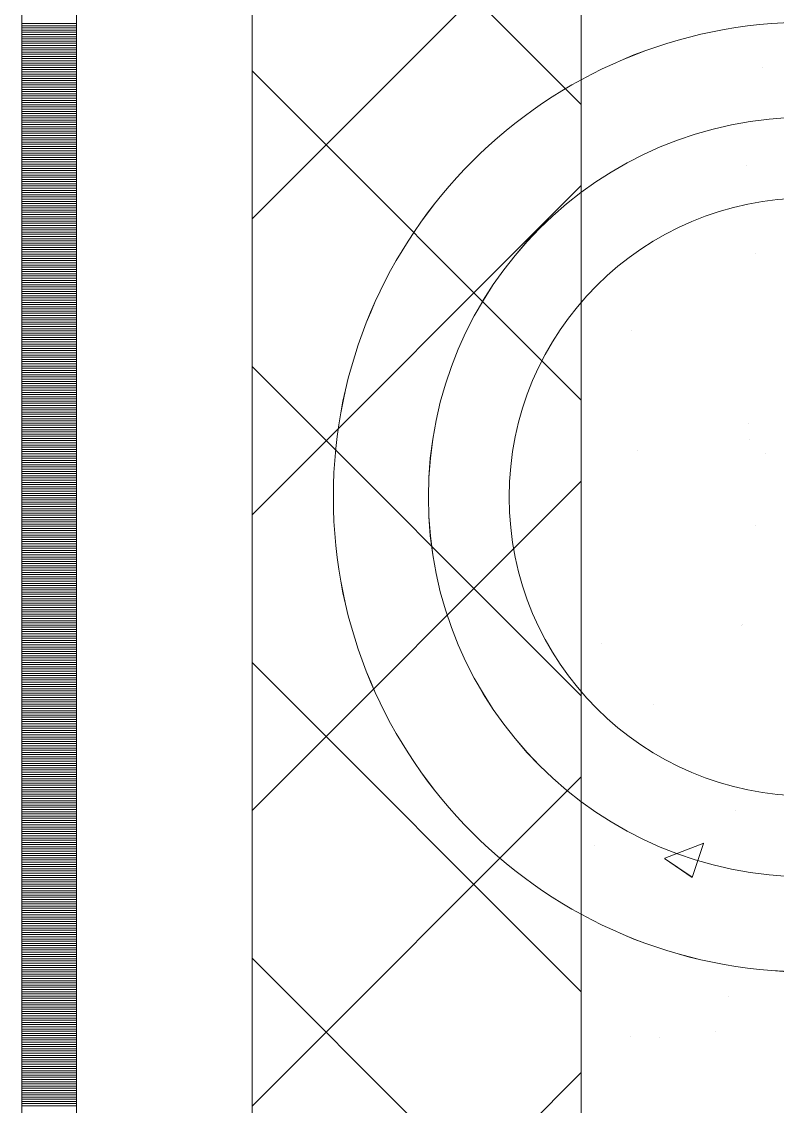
# Model space of a CAD drawing. Header units: millimetres. Extents: x 470010 to 1231400, y -134005 to 421770.
# Drawn here: x 672518.6 to 672862.9, y -36430.7 to -35936.7 of the extents above; entities that cross this region are included whole.
import ezdxf
from ezdxf.enums import TextEntityAlignment as Align

# ---------------------------------------------------------------- set-up
doc = ezdxf.new("R2010")
doc.units = ezdxf.units.MM
doc.linetypes.add('DASHED', pattern=[19.05, 12.7, -6.35])
doc.layers.get('Defpoints').update_dxf_attribs({"color": 140})
doc.layers.add('АР_Делит', color=120, linetype='Continuous', lineweight=0, plot=False)
for name, color, linetype, lineweight in [('АР_Стены ПЕНОблок', 52, 'Continuous', 20), ('АР_Тонкая', 254, 'Continuous', 5), ('АР_Утеплитель', 31, 'Continuous', 0), ('АР_Штриховка', 8, 'Continuous', 0)]:
    doc.layers.add(name, color=color, linetype=linetype, lineweight=lineweight)
doc.layers.add('РД_Оси_100', color=7, linetype='Continuous', lineweight=0, true_color=0x525252)
doc.styles.add('style1', font='ARIALN.TTF')

# ---------------------------------------------------------------- blocks, each defined once
blk = doc.blocks.new('СОШ_2200_АР_ОСИ_М100_28.05.24')
at = {"layer": 'АР_Делит', "color": 251, "linetype": 'DASHED', "true_color": 0x636466}
blk.add_lwpolyline([(114955, 135155), (114955, -355), (93595.036, -355), (93595.036, 13855), (94145, 13855), (94145, 68320), (66055, 68320), (66055, 13857.73), (83455, 13857.73), (83455, -355), (45245, -355), (45245, 13145), (44695, 13145), (44695, 26755), (45245, 26755), (45245, 68320), (20455, 68320), (20455, 26755), (27955, 26755), (27955, 13145), (-355, 13145), (-355, 100855)], dxfattribs=at)
blk = doc.blocks.new('A$C9108343f')
at = {"layer": 'АР_Делит', "color": 18, "true_color": 0x000000}
for radius in [216.34, 173.04, 136.21]:
    blk.add_circle((7158.34, 64213.08), radius, dxfattribs=at)
at = {"layer": 'АР_Стены ПЕНОблок', "color": 18, "linetype": 'Continuous', "lineweight": 20, "true_color": 0x000000}
blk.add_line((7054.96, 97555), (7054.96, 21355), dxfattribs=at)
at = {"layer": 'АР_Тонкая', "color": 18, "linetype": 'Continuous', "lineweight": 5, "true_color": 0x000000}
for p, q in [((6799.96, 97555), (6799.96, 21355)), ((6824.96, 97555), (6824.96, 21355)), ((6824.96, 21355), (6824.96, 97555)), ((6904.96, 21355), (6904.96, 97555))]:
    blk.add_line(p, q, dxfattribs=at)
at = {"layer": 'АР_Утеплитель', "color": 18, "linetype": 'Continuous', "lineweight": 0, "true_color": 0x000000}
for p, q in [((6904.96, 97555), (6904.96, 21355)), ((7054.96, 21355), (7054.96, 97555))]:
    blk.add_line(p, q, dxfattribs=at)
at = {"layer": 'АР_Штриховка', "color": 18, "linetype": 'Continuous', "lineweight": 0, "true_color": 0x000000}
for p, q in [((7054.96, 64391.86), (6904.96, 64541.86)), ((6904.96, 64339.72), (7054.96, 64489.72)), ((6799.96, 64428.75), (6824.96, 64428.75)), ((6799.96, 64427.75), (6824.96, 64427.75)), ((6799.96, 64426.75), (6824.96, 64426.75)), ((6799.96, 64425.75), (6824.96, 64425.75)), ((6799.96, 64424.75), (6824.96, 64424.75)), ((6799.96, 64423.75), (6824.96, 64423.75)), ((7104.4, 64425.58), (7104.4, 64425.58)), ((6799.96, 64422.75), (6824.96, 64422.75)), ((6799.96, 64421.75), (6824.96, 64421.75)), ((6799.96, 64420.75), (6824.96, 64420.75)), ((6799.96, 64419.75), (6824.96, 64419.75)), ((6799.96, 64418.75), (6824.96, 64418.75)), ((6799.96, 64417.75), (6824.96, 64417.75)), ((6799.96, 64416.75), (6824.96, 64416.75)), ((6799.96, 64415.75), (6824.96, 64415.75)), ((6799.96, 64414.75), (6824.96, 64414.75)), ((6799.96, 64413.75), (6824.96, 64413.75)), ((6799.96, 64412.75), (6824.96, 64412.75)), ((6799.96, 64411.75), (6824.96, 64411.75)), ((6799.96, 64410.75), (6824.96, 64410.75)), ((6799.96, 64409.75), (6824.96, 64409.75)), ((6799.96, 64408.75), (6824.96, 64408.75)), ((7137.67, 64408.56), (7137.67, 64408.56)), ((6799.96, 64407.75), (6824.96, 64407.75)), ((6799.96, 64406.75), (6824.96, 64406.75)), ((6799.96, 64405.75), (6824.96, 64405.75)), ((6799.96, 64404.75), (6824.96, 64404.75)), ((6799.96, 64403.75), (6824.96, 64403.75)), ((7054.96, 64257.15), (6904.96, 64407.15)), ((6799.96, 64402.75), (6824.96, 64402.75)), ((6799.96, 64401.75), (6824.96, 64401.75)), ((6799.96, 64400.75), (6824.96, 64400.75)), ((6799.96, 64399.75), (6824.96, 64399.75)), ((6799.96, 64398.75), (6824.96, 64398.75)), ((6799.96, 64397.75), (6824.96, 64397.75)), ((6799.96, 64396.75), (6824.96, 64396.75)), ((6799.96, 64395.75), (6824.96, 64395.75)), ((6799.96, 64394.75), (6824.96, 64394.75)), ((6799.96, 64393.75), (6824.96, 64393.75)), ((6799.96, 64392.75), (6824.96, 64392.75)), ((6799.96, 64391.75), (6824.96, 64391.75)), ((6799.96, 64390.75), (6824.96, 64390.75)), ((6799.96, 64389.75), (6824.96, 64389.75)), ((6799.96, 64388.75), (6824.96, 64388.75)), ((6799.96, 64387.75), (6824.96, 64387.75)), ((6799.96, 64386.75), (6824.96, 64386.75)), ((6799.96, 64385.75), (6824.96, 64385.75)), ((6799.96, 64384.75), (6824.96, 64384.75)), ((6799.96, 64383.75), (6824.96, 64383.75)), ((6799.96, 64382.75), (6824.96, 64382.75)), ((6799.96, 64381.75), (6824.96, 64381.75)), ((6799.96, 64380.75), (6824.96, 64380.75)), ((6799.96, 64379.75), (6824.96, 64379.75)), ((6799.96, 64378.75), (6824.96, 64378.75)), ((6799.96, 64377.75), (6824.96, 64377.75)), ((6799.96, 64376.75), (6824.96, 64376.75)), ((6799.96, 64375.75), (6824.96, 64375.75)), ((6799.96, 64374.75), (6824.96, 64374.75)), ((6799.96, 64373.75), (6824.96, 64373.75)), ((6799.96, 64372.75), (6824.96, 64372.75)), ((6799.96, 64371.75), (6824.96, 64371.75)), ((6799.96, 64370.75), (6824.96, 64370.75)), ((6799.96, 64369.75), (6824.96, 64369.75)), ((6799.96, 64368.75), (6824.96, 64368.75)), ((6799.96, 64367.75), (6824.96, 64367.75)), ((6799.96, 64366.75), (6824.96, 64366.75)), ((6799.96, 64365.75), (6824.96, 64365.75)), ((6799.96, 64364.75), (6824.96, 64364.75)), ((6799.96, 64363.75), (6824.96, 64363.75)), ((7130.08, 64364.02), (7130.08, 64364.02)), ((6799.96, 64362.75), (6824.96, 64362.75)), ((6799.96, 64361.75), (6824.96, 64361.75)), ((6799.96, 64360.75), (6824.96, 64360.75)), ((6799.96, 64359.75), (6824.96, 64359.75)), ((6799.96, 64358.75), (6824.96, 64358.75)), ((6799.96, 64357.75), (6824.96, 64357.75)), ((6799.96, 64356.75), (6824.96, 64356.75)), ((6799.96, 64355.75), (6824.96, 64355.75)), ((6799.96, 64354.75), (6824.96, 64354.75)), ((6799.96, 64353.75), (6824.96, 64353.75)), ((6904.96, 64205.01), (7054.96, 64355.01)), ((6799.96, 64352.75), (6824.96, 64352.75)), ((6799.96, 64351.75), (6824.96, 64351.75)), ((6799.96, 64350.75), (6824.96, 64350.75)), ((6799.96, 64349.75), (6824.96, 64349.75)), ((6799.96, 64348.75), (6824.96, 64348.75)), ((6799.96, 64347.75), (6824.96, 64347.75)), ((6799.96, 64346.75), (6824.96, 64346.75)), ((6799.96, 64345.75), (6824.96, 64345.75)), ((6799.96, 64344.75), (6824.96, 64344.75)), ((6799.96, 64343.75), (6824.96, 64343.75)), ((6799.96, 64342.75), (6824.96, 64342.75)), ((6799.96, 64341.75), (6824.96, 64341.75)), ((6799.96, 64340.75), (6824.96, 64340.75)), ((6799.96, 64339.75), (6824.96, 64339.75)), ((6799.96, 64338.75), (6824.96, 64338.75)), ((6799.96, 64337.75), (6824.96, 64337.75)), ((6799.96, 64336.75), (6824.96, 64336.75)), ((6799.96, 64335.75), (6824.96, 64335.75)), ((6799.96, 64334.75), (6824.96, 64334.75)), ((6799.96, 64333.75), (6824.96, 64333.75)), ((6799.96, 64332.75), (6824.96, 64332.75)), ((6799.96, 64331.75), (6824.96, 64331.75)), ((6799.96, 64330.75), (6824.96, 64330.75)), ((6799.96, 64329.75), (6824.96, 64329.75)), ((6799.96, 64328.75), (6824.96, 64328.75)), ((6799.96, 64327.75), (6824.96, 64327.75)), ((6799.96, 64326.75), (6824.96, 64326.75)), ((6799.96, 64325.75), (6824.96, 64325.75)), ((6799.96, 64324.75), (6824.96, 64324.75)), ((6799.96, 64323.75), (6824.96, 64323.75)), ((6799.96, 64322.75), (6824.96, 64322.75)), ((6799.96, 64321.75), (6824.96, 64321.75)), ((6799.96, 64320.75), (6824.96, 64320.75)), ((6799.96, 64319.75), (6824.96, 64319.75)), ((7134.58, 64324), (7134.58, 64324)), ((6799.96, 64318.75), (6824.96, 64318.75)), ((6799.96, 64317.75), (6824.96, 64317.75)), ((6799.96, 64316.75), (6824.96, 64316.75)), ((6799.96, 64315.75), (6824.96, 64315.75)), ((6799.96, 64314.75), (6824.96, 64314.75)), ((6799.96, 64313.75), (6824.96, 64313.75)), ((6799.96, 64312.75), (6824.96, 64312.75)), ((6799.96, 64311.75), (6824.96, 64311.75)), ((6799.96, 64310.75), (6824.96, 64310.75)), ((6799.96, 64309.75), (6824.96, 64309.75)), ((6799.96, 64308.75), (6824.96, 64308.75)), ((6799.96, 64307.75), (6824.96, 64307.75)), ((6799.96, 64306.75), (6824.96, 64306.75)), ((6799.96, 64305.75), (6824.96, 64305.75)), ((6799.96, 64304.75), (6824.96, 64304.75)), ((6799.96, 64303.75), (6824.96, 64303.75)), ((6799.96, 64302.75), (6824.96, 64302.75)), ((6799.96, 64301.75), (6824.96, 64301.75)), ((6799.96, 64300.75), (6824.96, 64300.75)), ((6799.96, 64299.75), (6824.96, 64299.75)), ((6799.96, 64298.75), (6824.96, 64298.75)), ((6799.96, 64297.75), (6824.96, 64297.75)), ((6799.96, 64296.75), (6824.96, 64296.75)), ((6799.96, 64295.75), (6824.96, 64295.75)), ((6799.96, 64294.75), (6824.96, 64294.75)), ((6799.96, 64293.75), (6824.96, 64293.75)), ((6799.96, 64292.75), (6824.96, 64292.75)), ((6799.96, 64291.75), (6824.96, 64291.75)), ((6799.96, 64290.75), (6824.96, 64290.75)), ((6799.96, 64289.75), (6824.96, 64289.75)), ((6799.96, 64288.75), (6824.96, 64288.75)), ((6799.96, 64287.75), (6824.96, 64287.75)), ((6799.96, 64286.75), (6824.96, 64286.75)), ((6799.96, 64285.75), (6824.96, 64285.75)), ((6799.96, 64284.75), (6824.96, 64284.75)), ((7077.96, 64288.76), (7077.96, 64288.76)), ((6799.96, 64283.75), (6824.96, 64283.75)), ((6799.96, 64282.75), (6824.96, 64282.75)), ((6799.96, 64281.75), (6824.96, 64281.75)), ((6799.96, 64280.75), (6824.96, 64280.75)), ((6799.96, 64279.75), (6824.96, 64279.75)), ((6799.96, 64278.75), (6824.96, 64278.75)), ((6799.96, 64277.75), (6824.96, 64277.75)), ((6799.96, 64276.75), (6824.96, 64276.75)), ((6799.96, 64275.75), (6824.96, 64275.75)), ((6799.96, 64274.75), (6824.96, 64274.75)), ((6799.96, 64273.75), (6824.96, 64273.75)), ((6799.96, 64272.75), (6824.96, 64272.75)), ((6799.96, 64271.75), (6824.96, 64271.75)), ((6799.96, 64270.75), (6824.96, 64270.75)), ((7054.96, 64122.45), (6904.96, 64272.45)), ((6799.96, 64269.75), (6824.96, 64269.75)), ((6799.96, 64268.75), (6824.96, 64268.75)), ((6799.96, 64267.75), (6824.96, 64267.75)), ((6799.96, 64266.75), (6824.96, 64266.75)), ((6799.96, 64265.75), (6824.96, 64265.75)), ((6799.96, 64264.75), (6824.96, 64264.75)), ((6799.96, 64263.75), (6824.96, 64263.75)), ((6799.96, 64262.75), (6824.96, 64262.75)), ((6799.96, 64261.75), (6824.96, 64261.75)), ((6799.96, 64260.75), (6824.96, 64260.75)), ((6799.96, 64259.75), (6824.96, 64259.75)), ((6799.96, 64258.75), (6824.96, 64258.75)), ((6799.96, 64257.75), (6824.96, 64257.75)), ((6799.96, 64256.75), (6824.96, 64256.75)), ((6799.96, 64255.75), (6824.96, 64255.75)), ((6799.96, 64254.75), (6824.96, 64254.75)), ((6799.96, 64253.75), (6824.96, 64253.75)), ((6799.96, 64252.75), (6824.96, 64252.75)), ((6799.96, 64251.75), (6824.96, 64251.75)), ((6799.96, 64250.75), (6824.96, 64250.75)), ((6799.96, 64249.75), (6824.96, 64249.75)), ((6799.96, 64248.75), (6824.96, 64248.75)), ((6799.96, 64247.75), (6824.96, 64247.75)), ((6799.96, 64246.75), (6824.96, 64246.75)), ((6799.96, 64245.75), (6824.96, 64245.75)), ((7131.17, 64246.34), (7131.17, 64246.34)), ((6799.96, 64244.75), (6824.96, 64244.75)), ((6799.96, 64243.75), (6824.96, 64243.75)), ((6799.96, 64242.75), (6824.96, 64242.75)), ((6799.96, 64241.75), (6824.96, 64241.75)), ((6799.96, 64240.75), (6824.96, 64240.75)), ((6799.96, 64239.75), (6824.96, 64239.75)), ((6799.96, 64238.75), (6824.96, 64238.75)), ((6799.96, 64237.75), (6824.96, 64237.75)), ((6799.96, 64236.75), (6824.96, 64236.75)), ((6799.96, 64235.75), (6824.96, 64235.75)), ((7131.49, 64239.45), (7131.49, 64239.45)), ((6799.96, 64234.75), (6824.96, 64234.75)), ((6799.96, 64233.75), (6824.96, 64233.75)), ((6799.96, 64232.75), (6824.96, 64232.75)), ((6799.96, 64231.75), (6824.96, 64231.75)), ((6799.96, 64230.75), (6824.96, 64230.75)), ((7080.62, 64234.23), (7080.62, 64234.23)), ((7138.82, 64232.99), (7138.82, 64232.99)), ((6799.96, 64229.75), (6824.96, 64229.75)), ((6799.96, 64228.75), (6824.96, 64228.75)), ((6799.96, 64227.75), (6824.96, 64227.75)), ((6799.96, 64226.75), (6824.96, 64226.75)), ((6799.96, 64225.75), (6824.96, 64225.75)), ((6799.96, 64224.75), (6824.96, 64224.75)), ((6799.96, 64223.75), (6824.96, 64223.75)), ((6799.96, 64222.75), (6824.96, 64222.75)), ((6799.96, 64221.75), (6824.96, 64221.75)), ((6799.96, 64220.75), (6824.96, 64220.75)), ((6799.96, 64219.75), (6824.96, 64219.75)), ((6799.96, 64218.75), (6824.96, 64218.75)), ((6799.96, 64217.75), (6824.96, 64217.75)), ((6799.96, 64216.75), (6824.96, 64216.75)), ((6799.96, 64215.75), (6824.96, 64215.75)), ((6904.96, 64070.31), (7054.96, 64220.31)), ((6799.96, 64214.75), (6824.96, 64214.75)), ((6799.96, 64213.75), (6824.96, 64213.75)), ((6799.96, 64212.75), (6824.96, 64212.75)), ((6799.96, 64211.75), (6824.96, 64211.75)), ((6799.96, 64210.75), (6824.96, 64210.75)), ((6799.96, 64209.75), (6824.96, 64209.75)), ((6799.96, 64208.75), (6824.96, 64208.75)), ((6799.96, 64207.75), (6824.96, 64207.75)), ((6799.96, 64206.75), (6824.96, 64206.75)), ((6799.96, 64205.75), (6824.96, 64205.75)), ((6799.96, 64204.75), (6824.96, 64204.75)), ((6799.96, 64203.75), (6824.96, 64203.75)), ((6799.96, 64202.75), (6824.96, 64202.75)), ((6799.96, 64201.75), (6824.96, 64201.75)), ((6799.96, 64200.75), (6824.96, 64200.75)), ((6799.96, 64199.75), (6824.96, 64199.75)), ((6799.96, 64198.75), (6824.96, 64198.75)), ((6799.96, 64197.75), (6824.96, 64197.75)), ((6799.96, 64196.75), (6824.96, 64196.75)), ((6799.96, 64195.75), (6824.96, 64195.75)), ((7134.17, 64200.11), (7134.17, 64200.11)), ((6799.96, 64194.75), (6824.96, 64194.75)), ((6799.96, 64193.75), (6824.96, 64193.75)), ((6799.96, 64192.75), (6824.96, 64192.75)), ((6799.96, 64191.75), (6824.96, 64191.75)), ((6799.96, 64190.75), (6824.96, 64190.75)), ((6799.96, 64189.75), (6824.96, 64189.75)), ((6799.96, 64188.75), (6824.96, 64188.75)), ((6799.96, 64187.75), (6824.96, 64187.75)), ((6799.96, 64186.75), (6824.96, 64186.75)), ((6799.96, 64185.75), (6824.96, 64185.75)), ((6799.96, 64184.75), (6824.96, 64184.75)), ((6799.96, 64183.75), (6824.96, 64183.75)), ((6799.96, 64182.75), (6824.96, 64182.75)), ((6799.96, 64181.75), (6824.96, 64181.75)), ((6799.96, 64180.75), (6824.96, 64180.75)), ((6799.96, 64179.75), (6824.96, 64179.75)), ((6799.96, 64178.75), (6824.96, 64178.75)), ((6799.96, 64177.75), (6824.96, 64177.75)), ((6799.96, 64176.75), (6824.96, 64176.75)), ((6799.96, 64175.75), (6824.96, 64175.75)), ((6799.96, 64174.75), (6824.96, 64174.75)), ((6799.96, 64173.75), (6824.96, 64173.75)), ((6799.96, 64172.75), (6824.96, 64172.75)), ((6799.96, 64171.75), (6824.96, 64171.75)), ((6799.96, 64170.75), (6824.96, 64170.75)), ((6799.96, 64169.75), (6824.96, 64169.75)), ((6799.96, 64168.75), (6824.96, 64168.75)), ((6799.96, 64167.75), (6824.96, 64167.75)), ((6799.96, 64166.75), (6824.96, 64166.75)), ((6799.96, 64165.75), (6824.96, 64165.75)), ((6799.96, 64164.75), (6824.96, 64164.75)), ((6799.96, 64163.75), (6824.96, 64163.75)), ((6799.96, 64162.75), (6824.96, 64162.75)), ((6799.96, 64161.75), (6824.96, 64161.75)), ((6799.96, 64160.75), (6824.96, 64160.75)), ((6799.96, 64159.75), (6824.96, 64159.75)), ((6799.96, 64158.75), (6824.96, 64158.75)), ((6799.96, 64157.75), (6824.96, 64157.75)), ((6799.96, 64156.75), (6824.96, 64156.75)), ((6799.96, 64155.75), (6824.96, 64155.75)), ((6799.96, 64154.75), (6824.96, 64154.75)), ((6799.96, 64153.75), (6824.96, 64153.75)), ((6799.96, 64152.75), (6824.96, 64152.75)), ((6799.96, 64151.75), (6824.96, 64151.75)), ((7127.94, 64154.53), (7127.94, 64154.53)), ((7128.4, 64154.89), (7128.4, 64154.89)), ((6799.96, 64150.75), (6824.96, 64150.75)), ((6799.96, 64149.75), (6824.96, 64149.75)), ((6799.96, 64148.75), (6824.96, 64148.75)), ((6799.96, 64147.75), (6824.96, 64147.75)), ((6799.96, 64146.75), (6824.96, 64146.75)), ((6799.96, 64145.75), (6824.96, 64145.75)), ((6799.96, 64144.75), (6824.96, 64144.75)), ((6799.96, 64143.75), (6824.96, 64143.75)), ((6799.96, 64142.75), (6824.96, 64142.75)), ((6799.96, 64141.75), (6824.96, 64141.75)), ((7064.35, 64146.16), (7064.35, 64146.16)), ((6799.96, 64140.75), (6824.96, 64140.75)), ((6799.96, 64139.75), (6824.96, 64139.75)), ((6799.96, 64138.75), (6824.96, 64138.75)), ((6799.96, 64137.75), (6824.96, 64137.75)), ((6799.96, 64136.75), (6824.96, 64136.75)), ((7054.96, 63987.74), (6904.96, 64137.74)), ((6799.96, 64135.75), (6824.96, 64135.75)), ((6799.96, 64134.75), (6824.96, 64134.75)), ((6799.96, 64133.75), (6824.96, 64133.75)), ((6799.96, 64132.75), (6824.96, 64132.75)), ((6799.96, 64131.75), (6824.96, 64131.75)), ((6799.96, 64130.75), (6824.96, 64130.75)), ((6799.96, 64129.75), (6824.96, 64129.75)), ((6799.96, 64128.75), (6824.96, 64128.75)), ((6799.96, 64127.75), (6824.96, 64127.75)), ((6799.96, 64126.75), (6824.96, 64126.75)), ((6799.96, 64125.75), (6824.96, 64125.75)), ((6799.96, 64124.75), (6824.96, 64124.75)), ((6799.96, 64123.75), (6824.96, 64123.75)), ((6799.96, 64122.75), (6824.96, 64122.75)), ((6799.96, 64121.75), (6824.96, 64121.75)), ((6799.96, 64120.75), (6824.96, 64120.75)), ((6799.96, 64119.75), (6824.96, 64119.75)), ((6799.96, 64118.75), (6824.96, 64118.75)), ((6799.96, 64117.75), (6824.96, 64117.75)), ((6799.96, 64116.75), (6824.96, 64116.75)), ((7087.7, 64118.67), (7087.7, 64118.67)), ((6799.96, 64115.75), (6824.96, 64115.75)), ((6799.96, 64114.75), (6824.96, 64114.75)), ((6799.96, 64113.75), (6824.96, 64113.75)), ((6799.96, 64112.75), (6824.96, 64112.75)), ((6799.96, 64111.75), (6824.96, 64111.75)), ((6799.96, 64110.75), (6824.96, 64110.75)), ((6799.96, 64109.75), (6824.96, 64109.75)), ((6799.96, 64108.75), (6824.96, 64108.75)), ((6799.96, 64107.75), (6824.96, 64107.75)), ((6799.96, 64106.75), (6824.96, 64106.75)), ((6799.96, 64105.75), (6824.96, 64105.75)), ((6799.96, 64104.75), (6824.96, 64104.75)), ((6799.96, 64103.75), (6824.96, 64103.75)), ((6799.96, 64102.75), (6824.96, 64102.75)), ((6799.96, 64101.75), (6824.96, 64101.75)), ((6799.96, 64100.75), (6824.96, 64100.75)), ((6799.96, 64099.75), (6824.96, 64099.75)), ((6799.96, 64098.75), (6824.96, 64098.75)), ((6799.96, 64097.75), (6824.96, 64097.75)), ((6799.96, 64096.75), (6824.96, 64096.75)), ((6799.96, 64095.75), (6824.96, 64095.75)), ((6799.96, 64094.75), (6824.96, 64094.75)), ((6799.96, 64093.75), (6824.96, 64093.75)), ((6799.96, 64092.75), (6824.96, 64092.75)), ((6799.96, 64091.75), (6824.96, 64091.75)), ((6799.96, 64090.75), (6824.96, 64090.75)), ((6799.96, 64089.75), (6824.96, 64089.75)), ((6799.96, 64088.75), (6824.96, 64088.75)), ((6799.96, 64087.75), (6824.96, 64087.75)), ((6799.96, 64086.75), (6824.96, 64086.75)), ((6799.96, 64085.75), (6824.96, 64085.75)), ((6799.96, 64084.75), (6824.96, 64084.75)), ((6799.96, 64083.75), (6824.96, 64083.75)), ((6799.96, 64082.75), (6824.96, 64082.75)), ((6904.96, 63935.61), (7054.96, 64085.61)), ((6799.96, 64081.75), (6824.96, 64081.75)), ((6799.96, 64080.75), (6824.96, 64080.75)), ((6799.96, 64079.75), (6824.96, 64079.75)), ((6799.96, 64078.75), (6824.96, 64078.75)), ((6799.96, 64077.75), (6824.96, 64077.75)), ((6799.96, 64076.75), (6824.96, 64076.75)), ((6799.96, 64075.75), (6824.96, 64075.75)), ((6799.96, 64074.75), (6824.96, 64074.75)), ((6799.96, 64073.75), (6824.96, 64073.75)), ((6799.96, 64072.75), (6824.96, 64072.75)), ((6799.96, 64071.75), (6824.96, 64071.75)), ((6799.96, 64070.75), (6824.96, 64070.75)), ((6799.96, 64069.75), (6824.96, 64069.75)), ((6799.96, 64068.75), (6824.96, 64068.75)), ((6799.96, 64067.75), (6824.96, 64067.75)), ((7125.31, 64070.34), (7125.31, 64070.34)), ((6799.96, 64066.75), (6824.96, 64066.75)), ((6799.96, 64065.75), (6824.96, 64065.75)), ((6799.96, 64064.75), (6824.96, 64064.75)), ((6799.96, 64063.75), (6824.96, 64063.75)), ((6799.96, 64062.75), (6824.96, 64062.75)), ((6799.96, 64061.75), (6824.96, 64061.75)), ((6799.96, 64060.75), (6824.96, 64060.75)), ((6799.96, 64059.75), (6824.96, 64059.75)), ((6799.96, 64058.75), (6824.96, 64058.75)), ((6799.96, 64057.75), (6824.96, 64057.75)), ((6799.96, 64056.75), (6824.96, 64056.75)), ((6799.96, 64055.75), (6824.96, 64055.75)), ((6799.96, 64054.75), (6824.96, 64054.75)), ((6799.96, 64053.75), (6824.96, 64053.75)), ((6799.96, 64052.75), (6824.96, 64052.75)), ((7061.12, 64054.35), (7061.12, 64054.35)), ((7093.02, 64048.5), (7110.8, 64055.33)), ((7105.6, 64039.83), (7110.75, 64055.18)), ((6799.96, 64051.75), (6824.96, 64051.75)), ((6799.96, 64050.75), (6824.96, 64050.75)), ((6799.96, 64049.75), (6824.96, 64049.75)), ((6799.96, 64048.75), (6824.96, 64048.75)), ((6799.96, 64047.75), (6824.96, 64047.75)), ((7092.95, 64048.36), (7105.58, 64039.84)), ((6799.96, 64046.75), (6824.96, 64046.75)), ((6799.96, 64045.75), (6824.96, 64045.75)), ((6799.96, 64044.75), (6824.96, 64044.75)), ((6799.96, 64043.75), (6824.96, 64043.75)), ((6799.96, 64042.75), (6824.96, 64042.75)), ((6799.96, 64041.75), (6824.96, 64041.75)), ((6799.96, 64040.75), (6824.96, 64040.75)), ((6799.96, 64039.75), (6824.96, 64039.75)), ((6799.96, 64038.75), (6824.96, 64038.75)), ((6799.96, 64037.75), (6824.96, 64037.75)), ((6799.96, 64036.75), (6824.96, 64036.75)), ((6799.96, 64035.75), (6824.96, 64035.75)), ((6799.96, 64034.75), (6824.96, 64034.75)), ((6799.96, 64033.75), (6824.96, 64033.75)), ((6799.96, 64032.75), (6824.96, 64032.75)), ((6799.96, 64031.75), (6824.96, 64031.75)), ((6799.96, 64030.75), (6824.96, 64030.75)), ((6799.96, 64029.75), (6824.96, 64029.75)), ((6799.96, 64028.75), (6824.96, 64028.75)), ((6799.96, 64027.75), (6824.96, 64027.75)), ((6799.96, 64026.75), (6824.96, 64026.75)), ((6799.96, 64025.75), (6824.96, 64025.75)), ((6799.96, 64024.75), (6824.96, 64024.75)), ((6799.96, 64023.75), (6824.96, 64023.75)), ((6799.96, 64022.75), (6824.96, 64022.75)), ((6799.96, 64021.75), (6824.96, 64021.75)), ((6799.96, 64020.75), (6824.96, 64020.75)), ((6799.96, 64019.75), (6824.96, 64019.75)), ((6799.96, 64018.75), (6824.96, 64018.75)), ((6799.96, 64017.75), (6824.96, 64017.75)), ((6799.96, 64016.75), (6824.96, 64016.75)), ((6799.96, 64015.75), (6824.96, 64015.75)), ((6799.96, 64014.75), (6824.96, 64014.75)), ((6799.96, 64013.75), (6824.96, 64013.75)), ((6799.96, 64012.75), (6824.96, 64012.75)), ((6799.96, 64011.75), (6824.96, 64011.75)), ((6799.96, 64010.75), (6824.96, 64010.75)), ((6799.96, 64009.75), (6824.96, 64009.75)), ((6799.96, 64008.75), (6824.96, 64008.75)), ((6799.96, 64007.75), (6824.96, 64007.75)), ((6799.96, 64006.75), (6824.96, 64006.75)), ((6799.96, 64005.75), (6824.96, 64005.75)), ((6799.96, 64004.75), (6824.96, 64004.75)), ((6799.96, 64003.75), (6824.96, 64003.75)), ((7054.96, 63853.04), (6904.96, 64003.04)), ((6799.96, 64002.75), (6824.96, 64002.75)), ((6799.96, 64001.75), (6824.96, 64001.75)), ((6799.96, 64000.75), (6824.96, 64000.75)), ((6799.96, 63999.75), (6824.96, 63999.75)), ((6799.96, 63998.75), (6824.96, 63998.75)), ((6799.96, 63997.75), (6824.96, 63997.75)), ((6799.96, 63996.75), (6824.96, 63996.75)), ((6799.96, 63995.75), (6824.96, 63995.75)), ((6799.96, 63994.75), (6824.96, 63994.75)), ((6799.96, 63993.75), (6824.96, 63993.75)), ((6799.96, 63992.75), (6824.96, 63992.75)), ((6799.96, 63991.75), (6824.96, 63991.75)), ((6799.96, 63990.75), (6824.96, 63990.75)), ((6799.96, 63989.75), (6824.96, 63989.75)), ((6799.96, 63988.75), (6824.96, 63988.75)), ((6799.96, 63987.75), (6824.96, 63987.75)), ((6799.96, 63986.75), (6824.96, 63986.75)), ((6799.96, 63985.75), (6824.96, 63985.75)), ((6799.96, 63984.75), (6824.96, 63984.75)), ((6799.96, 63983.75), (6824.96, 63983.75)), ((7122.22, 63985.78), (7122.22, 63985.78)), ((6799.96, 63982.75), (6824.96, 63982.75)), ((6799.96, 63981.75), (6824.96, 63981.75)), ((6799.96, 63980.75), (6824.96, 63980.75)), ((6799.96, 63979.75), (6824.96, 63979.75)), ((6799.96, 63978.75), (6824.96, 63978.75)), ((6799.96, 63977.75), (6824.96, 63977.75)), ((6799.96, 63976.75), (6824.96, 63976.75)), ((6799.96, 63975.75), (6824.96, 63975.75)), ((6799.96, 63974.75), (6824.96, 63974.75)), ((6799.96, 63973.75), (6824.96, 63973.75)), ((6799.96, 63972.75), (6824.96, 63972.75)), ((6799.96, 63971.75), (6824.96, 63971.75)), ((6799.96, 63970.75), (6824.96, 63970.75)), ((6799.96, 63969.75), (6824.96, 63969.75)), ((6799.96, 63968.75), (6824.96, 63968.75)), ((7116.21, 63969.6), (7116.21, 63969.6)), ((6799.96, 63967.75), (6824.96, 63967.75)), ((6799.96, 63966.75), (6824.96, 63966.75)), ((6799.96, 63965.75), (6824.96, 63965.75)), ((6799.96, 63964.75), (6824.96, 63964.75)), ((6799.96, 63963.75), (6824.96, 63963.75)), ((7077.21, 63967.12), (7077.21, 63967.12)), ((7090.5, 63966.83), (7090.5, 63966.83)), ((6799.96, 63962.75), (6824.96, 63962.75)), ((6799.96, 63961.75), (6824.96, 63961.75)), ((6799.96, 63960.75), (6824.96, 63960.75)), ((6799.96, 63959.75), (6824.96, 63959.75)), ((6799.96, 63958.75), (6824.96, 63958.75)), ((6799.96, 63957.75), (6824.96, 63957.75)), ((6799.96, 63956.75), (6824.96, 63956.75)), ((6799.96, 63955.75), (6824.96, 63955.75)), ((6799.96, 63954.75), (6824.96, 63954.75)), ((6799.96, 63953.75), (6824.96, 63953.75)), ((6799.96, 63952.75), (6824.96, 63952.75)), ((6799.96, 63951.75), (6824.96, 63951.75)), ((6799.96, 63950.75), (6824.96, 63950.75)), ((6799.96, 63949.75), (6824.96, 63949.75)), ((6799.96, 63948.75), (6824.96, 63948.75)), ((6904.96, 63800.9), (7054.96, 63950.9)), ((6799.96, 63947.75), (6824.96, 63947.75)), ((6799.96, 63946.75), (6824.96, 63946.75)), ((6799.96, 63945.75), (6824.96, 63945.75)), ((6799.96, 63944.75), (6824.96, 63944.75)), ((6799.96, 63943.75), (6824.96, 63943.75)), ((6799.96, 63942.75), (6824.96, 63942.75)), ((6799.96, 63941.75), (6824.96, 63941.75)), ((6799.96, 63940.75), (6824.96, 63940.75)), ((6799.96, 63939.75), (6824.96, 63939.75)), ((6799.96, 63938.75), (6824.96, 63938.75)), ((6799.96, 63937.75), (6824.96, 63937.75)), ((6799.96, 63936.75), (6824.96, 63936.75)), ((6799.96, 63935.75), (6824.96, 63935.75))]:
    blk.add_line(p, q, dxfattribs=at)
at = {"layer": 'РД_Оси_100'}
blk.add_blockref('СОШ_2200_АР_ОСИ_М100_28.05.24', (7154.96, 6755), dxfattribs=at)
at = {"layer": 'Defpoints', "color": 18, "true_color": 0x000000, "style": 'style1'}
for p in [(143949.34, 316089.12), (143974.98, 281639.5), (143890.4, 273244.71), (143839.99, 264276.81), (143967.75, 254892.38), (12251.96, 104178.14), (12382.58, 96023.14)]:
    blk.add_attdef('АР-ПОМЕЩЕНИЕ:НАИМЕНОВАНИЕ', text='', height=100, dxfattribs=at).set_placement(p, align=Align.MIDDLE)
at = {"layer": 'Defpoints', "color": 18, "true_color": 0x000000, "style": 'style1', "flags": 8}
for p in [(143951.3, 279099.09), (143848.34, 269251.11), (143875.33, 260094.25), (144049.74, 250824.7), (163419.28, 238153.36), (155897.46, 237965.97), (183037.2, 237965.97), (143342.94, 237876.19)]:
    blk.add_attdef('АР-ПОМЕЩЕНИЕ:НАИМЕНОВАНИЕ', text='', height=100, dxfattribs=at).set_placement(p, align=Align.MIDDLE)

msp = doc.modelspace()

# ---------------------------------------------------------------- linework, layer by layer
at = {"layer": 'АР_Делит', "color": 18, "true_color": 0x000000}
for radius in [216.336, 173.036, 136.212]:
    msp.add_circle((672876.957, -36153.162), radius, dxfattribs=at)
at = {"layer": 'АР_Стены ПЕНОблок', "color": 18, "linetype": 'Continuous', "lineweight": 20, "true_color": 0x000000}
msp.add_line((672773.57, -2811.242), (672773.57, -79011.242), dxfattribs=at)
at = {"layer": 'АР_Тонкая', "color": 18, "linetype": 'Continuous', "lineweight": 5, "true_color": 0x000000}
for p, q in [((672518.57, -2811.242), (672518.57, -79011.242)), ((672543.57, -2811.242), (672543.57, -79011.242)), ((672543.57, -79011.242), (672543.57, -2811.242)), ((672623.57, -79011.242), (672623.57, -2811.242))]:
    msp.add_line(p, q, dxfattribs=at)
at = {"layer": 'АР_Утеплитель', "color": 18, "linetype": 'Continuous', "lineweight": 0, "true_color": 0x000000}
for p, q in [((672623.57, -2811.242), (672623.57, -79011.242)), ((672773.57, -79011.242), (672773.57, -2811.242))]:
    msp.add_line(p, q, dxfattribs=at)
at = {"layer": 'АР_Штриховка', "color": 18, "linetype": 'Continuous', "lineweight": 0, "true_color": 0x000000}
for p, q in [((672773.57, -35974.387), (672623.57, -35824.387)), ((672623.57, -36026.524), (672773.57, -35876.524)), ((672518.57, -35937.492), (672543.57, -35937.492)), ((672518.57, -35938.492), (672543.57, -35938.492)), ((672518.57, -35939.492), (672543.57, -35939.492)), ((672518.57, -35940.492), (672543.57, -35940.492)), ((672518.57, -35941.492), (672543.57, -35941.492)), ((672518.57, -35942.492), (672543.57, -35942.492)), ((672518.57, -35943.492), (672543.57, -35943.492)), ((672518.57, -35944.492), (672543.57, -35944.492)), ((672518.57, -35945.492), (672543.57, -35945.492)), ((672518.57, -35946.492), (672543.57, -35946.492)), ((672518.57, -35947.492), (672543.57, -35947.492)), ((672518.57, -35948.492), (672543.57, -35948.492)), ((672518.57, -35949.492), (672543.57, -35949.492)), ((672518.57, -35950.492), (672543.57, -35950.492)), ((672518.57, -35951.492), (672543.57, -35951.492)), ((672518.57, -35952.492), (672543.57, -35952.492)), ((672518.57, -35953.492), (672543.57, -35953.492)), ((672518.57, -35954.492), (672543.57, -35954.492)), ((672518.57, -35955.492), (672543.57, -35955.492)), ((672518.57, -35956.492), (672543.57, -35956.492)), ((672518.57, -35957.492), (672543.57, -35957.492)), ((672518.57, -35958.492), (672543.57, -35958.492)), ((672518.57, -35959.492), (672543.57, -35959.492)), ((672518.57, -35960.492), (672543.57, -35960.492)), ((672773.57, -36109.091), (672623.57, -35959.091)), ((672518.57, -35961.492), (672543.57, -35961.492)), ((672518.57, -35962.492), (672543.57, -35962.492)), ((672518.57, -35963.492), (672543.57, -35963.492)), ((672518.57, -35964.492), (672543.57, -35964.492)), ((672518.57, -35965.492), (672543.57, -35965.492)), ((672518.57, -35966.492), (672543.57, -35966.492)), ((672518.57, -35967.492), (672543.57, -35967.492)), ((672518.57, -35968.492), (672543.57, -35968.492)), ((672518.57, -35969.492), (672543.57, -35969.492)), ((672518.57, -35970.492), (672543.57, -35970.492)), ((672518.57, -35971.492), (672543.57, -35971.492)), ((672518.57, -35972.492), (672543.57, -35972.492)), ((672518.57, -35973.492), (672543.57, -35973.492)), ((672518.57, -35974.492), (672543.57, -35974.492)), ((672518.57, -35975.492), (672543.57, -35975.492)), ((672518.57, -35976.492), (672543.57, -35976.492)), ((672518.57, -35977.492), (672543.57, -35977.492)), ((672518.57, -35978.492), (672543.57, -35978.492)), ((672518.57, -35979.492), (672543.57, -35979.492)), ((672518.57, -35980.492), (672543.57, -35980.492)), ((672518.57, -35981.492), (672543.57, -35981.492)), ((672518.57, -35982.492), (672543.57, -35982.492)), ((672518.57, -35983.492), (672543.57, -35983.492)), ((672518.57, -35984.492), (672543.57, -35984.492)), ((672518.57, -35985.492), (672543.57, -35985.492)), ((672518.57, -35986.492), (672543.57, -35986.492)), ((672518.57, -35987.492), (672543.57, -35987.492)), ((672518.57, -35988.492), (672543.57, -35988.492)), ((672518.57, -35989.492), (672543.57, -35989.492)), ((672518.57, -35990.492), (672543.57, -35990.492)), ((672518.57, -35991.492), (672543.57, -35991.492)), ((672518.57, -35992.492), (672543.57, -35992.492)), ((672518.57, -35993.492), (672543.57, -35993.492)), ((672518.57, -35994.492), (672543.57, -35994.492)), ((672518.57, -35995.492), (672543.57, -35995.492)), ((672518.57, -35996.492), (672543.57, -35996.492)), ((672518.57, -35997.492), (672543.57, -35997.492)), ((672518.57, -35998.492), (672543.57, -35998.492)), ((672518.57, -35999.492), (672543.57, -35999.492)), ((672518.57, -36000.492), (672543.57, -36000.492)), ((672518.57, -36001.492), (672543.57, -36001.492)), ((672518.57, -36002.492), (672543.57, -36002.492)), ((672518.57, -36003.492), (672543.57, -36003.492)), ((672518.57, -36004.492), (672543.57, -36004.492)), ((672518.57, -36005.492), (672543.57, -36005.492)), ((672518.57, -36006.492), (672543.57, -36006.492)), ((672518.57, -36007.492), (672543.57, -36007.492)), ((672518.57, -36008.492), (672543.57, -36008.492)), ((672518.57, -36009.492), (672543.57, -36009.492)), ((672518.57, -36010.492), (672543.57, -36010.492)), ((672518.57, -36011.492), (672543.57, -36011.492)), ((672518.57, -36012.492), (672543.57, -36012.492)), ((672518.57, -36013.492), (672543.57, -36013.492)), ((672518.57, -36014.492), (672543.57, -36014.492)), ((672518.57, -36015.492), (672543.57, -36015.492)), ((672623.57, -36161.228), (672773.57, -36011.228)), ((672518.57, -36016.492), (672543.57, -36016.492)), ((672518.57, -36017.492), (672543.57, -36017.492)), ((672518.57, -36018.492), (672543.57, -36018.492)), ((672518.57, -36019.492), (672543.57, -36019.492)), ((672518.57, -36020.492), (672543.57, -36020.492)), ((672518.57, -36021.492), (672543.57, -36021.492)), ((672518.57, -36022.492), (672543.57, -36022.492)), ((672518.57, -36023.492), (672543.57, -36023.492)), ((672518.57, -36024.492), (672543.57, -36024.492)), ((672518.57, -36025.492), (672543.57, -36025.492)), ((672518.57, -36026.492), (672543.57, -36026.492)), ((672518.57, -36027.492), (672543.57, -36027.492)), ((672518.57, -36028.492), (672543.57, -36028.492)), ((672518.57, -36029.492), (672543.57, -36029.492)), ((672518.57, -36030.492), (672543.57, -36030.492)), ((672518.57, -36031.492), (672543.57, -36031.492)), ((672518.57, -36032.492), (672543.57, -36032.492)), ((672518.57, -36033.492), (672543.57, -36033.492)), ((672518.57, -36034.492), (672543.57, -36034.492)), ((672518.57, -36035.492), (672543.57, -36035.492)), ((672518.57, -36036.492), (672543.57, -36036.492)), ((672518.57, -36037.492), (672543.57, -36037.492)), ((672518.57, -36038.492), (672543.57, -36038.492)), ((672518.57, -36039.492), (672543.57, -36039.492)), ((672518.57, -36040.492), (672543.57, -36040.492)), ((672518.57, -36041.492), (672543.57, -36041.492)), ((672518.57, -36042.492), (672543.57, -36042.492)), ((672518.57, -36043.492), (672543.57, -36043.492)), ((672518.57, -36044.492), (672543.57, -36044.492)), ((672518.57, -36045.492), (672543.57, -36045.492)), ((672518.57, -36046.492), (672543.57, -36046.492)), ((672518.57, -36047.492), (672543.57, -36047.492)), ((672518.57, -36048.492), (672543.57, -36048.492)), ((672518.57, -36049.492), (672543.57, -36049.492)), ((672518.57, -36050.492), (672543.57, -36050.492)), ((672518.57, -36051.492), (672543.57, -36051.492)), ((672518.57, -36052.492), (672543.57, -36052.492)), ((672518.57, -36053.492), (672543.57, -36053.492)), ((672518.57, -36054.492), (672543.57, -36054.492)), ((672518.57, -36055.492), (672543.57, -36055.492)), ((672518.57, -36056.492), (672543.57, -36056.492)), ((672518.57, -36057.492), (672543.57, -36057.492)), ((672518.57, -36058.492), (672543.57, -36058.492)), ((672518.57, -36059.492), (672543.57, -36059.492)), ((672518.57, -36060.492), (672543.57, -36060.492)), ((672518.57, -36061.492), (672543.57, -36061.492)), ((672518.57, -36062.492), (672543.57, -36062.492)), ((672518.57, -36063.492), (672543.57, -36063.492)), ((672518.57, -36064.492), (672543.57, -36064.492)), ((672518.57, -36065.492), (672543.57, -36065.492)), ((672518.57, -36066.492), (672543.57, -36066.492)), ((672518.57, -36067.492), (672543.57, -36067.492)), ((672518.57, -36068.492), (672543.57, -36068.492)), ((672518.57, -36069.492), (672543.57, -36069.492)), ((672518.57, -36070.492), (672543.57, -36070.492)), ((672518.57, -36071.492), (672543.57, -36071.492)), ((672518.57, -36072.492), (672543.57, -36072.492)), ((672518.57, -36073.492), (672543.57, -36073.492)), ((672518.57, -36074.492), (672543.57, -36074.492)), ((672518.57, -36075.492), (672543.57, -36075.492)), ((672518.57, -36076.492), (672543.57, -36076.492)), ((672518.57, -36077.492), (672543.57, -36077.492)), ((672518.57, -36078.492), (672543.57, -36078.492)), ((672518.57, -36079.492), (672543.57, -36079.492)), ((672518.57, -36080.492), (672543.57, -36080.492)), ((672518.57, -36081.492), (672543.57, -36081.492)), ((672518.57, -36082.492), (672543.57, -36082.492)), ((672518.57, -36083.492), (672543.57, -36083.492)), ((672518.57, -36084.492), (672543.57, -36084.492)), ((672518.57, -36085.492), (672543.57, -36085.492)), ((672518.57, -36086.492), (672543.57, -36086.492)), ((672518.57, -36087.492), (672543.57, -36087.492)), ((672518.57, -36088.492), (672543.57, -36088.492)), ((672518.57, -36089.492), (672543.57, -36089.492)), ((672518.57, -36090.492), (672543.57, -36090.492)), ((672518.57, -36091.492), (672543.57, -36091.492)), ((672518.57, -36092.492), (672543.57, -36092.492)), ((672518.57, -36093.492), (672543.57, -36093.492)), ((672518.57, -36094.492), (672543.57, -36094.492)), ((672773.57, -36243.794), (672623.57, -36093.794)), ((672518.57, -36095.492), (672543.57, -36095.492)), ((672518.57, -36096.492), (672543.57, -36096.492)), ((672518.57, -36097.492), (672543.57, -36097.492)), ((672518.57, -36098.492), (672543.57, -36098.492)), ((672518.57, -36099.492), (672543.57, -36099.492)), ((672518.57, -36100.492), (672543.57, -36100.492)), ((672518.57, -36101.492), (672543.57, -36101.492)), ((672518.57, -36102.492), (672543.57, -36102.492)), ((672518.57, -36103.492), (672543.57, -36103.492)), ((672518.57, -36104.492), (672543.57, -36104.492)), ((672518.57, -36105.492), (672543.57, -36105.492)), ((672518.57, -36106.492), (672543.57, -36106.492)), ((672518.57, -36107.492), (672543.57, -36107.492)), ((672518.57, -36108.492), (672543.57, -36108.492)), ((672518.57, -36109.492), (672543.57, -36109.492)), ((672518.57, -36110.492), (672543.57, -36110.492)), ((672518.57, -36111.492), (672543.57, -36111.492)), ((672518.57, -36112.492), (672543.57, -36112.492)), ((672518.57, -36113.492), (672543.57, -36113.492)), ((672518.57, -36114.492), (672543.57, -36114.492)), ((672518.57, -36115.492), (672543.57, -36115.492)), ((672518.57, -36116.492), (672543.57, -36116.492)), ((672518.57, -36117.492), (672543.57, -36117.492)), ((672518.57, -36118.492), (672543.57, -36118.492)), ((672518.57, -36119.492), (672543.57, -36119.492)), ((672518.57, -36120.492), (672543.57, -36120.492)), ((672518.57, -36121.492), (672543.57, -36121.492)), ((672518.57, -36122.492), (672543.57, -36122.492)), ((672518.57, -36123.492), (672543.57, -36123.492)), ((672518.57, -36124.492), (672543.57, -36124.492)), ((672518.57, -36125.492), (672543.57, -36125.492)), ((672518.57, -36126.492), (672543.57, -36126.492)), ((672518.57, -36127.492), (672543.57, -36127.492)), ((672518.57, -36128.492), (672543.57, -36128.492)), ((672518.57, -36129.492), (672543.57, -36129.492)), ((672518.57, -36130.492), (672543.57, -36130.492)), ((672518.57, -36131.492), (672543.57, -36131.492)), ((672518.57, -36132.492), (672543.57, -36132.492)), ((672518.57, -36133.492), (672543.57, -36133.492)), ((672518.57, -36134.492), (672543.57, -36134.492)), ((672518.57, -36135.492), (672543.57, -36135.492)), ((672518.57, -36136.492), (672543.57, -36136.492)), ((672518.57, -36137.492), (672543.57, -36137.492)), ((672518.57, -36138.492), (672543.57, -36138.492)), ((672518.57, -36139.492), (672543.57, -36139.492)), ((672518.57, -36140.492), (672543.57, -36140.492)), ((672518.57, -36141.492), (672543.57, -36141.492)), ((672518.57, -36142.492), (672543.57, -36142.492)), ((672518.57, -36143.492), (672543.57, -36143.492)), ((672518.57, -36144.492), (672543.57, -36144.492)), ((672518.57, -36145.492), (672543.57, -36145.492)), ((672518.57, -36146.492), (672543.57, -36146.492)), ((672518.57, -36147.492), (672543.57, -36147.492)), ((672518.57, -36148.492), (672543.57, -36148.492)), ((672623.57, -36295.931), (672773.57, -36145.931)), ((672518.57, -36149.492), (672543.57, -36149.492)), ((672518.57, -36150.492), (672543.57, -36150.492)), ((672518.57, -36151.492), (672543.57, -36151.492)), ((672518.57, -36152.492), (672543.57, -36152.492)), ((672518.57, -36153.492), (672543.57, -36153.492)), ((672518.57, -36154.492), (672543.57, -36154.492)), ((672518.57, -36155.492), (672543.57, -36155.492)), ((672518.57, -36156.492), (672543.57, -36156.492)), ((672518.57, -36157.492), (672543.57, -36157.492)), ((672518.57, -36158.492), (672543.57, -36158.492)), ((672518.57, -36159.492), (672543.57, -36159.492)), ((672518.57, -36160.492), (672543.57, -36160.492)), ((672518.57, -36161.492), (672543.57, -36161.492)), ((672518.57, -36162.492), (672543.57, -36162.492)), ((672518.57, -36163.492), (672543.57, -36163.492)), ((672518.57, -36164.492), (672543.57, -36164.492)), ((672518.57, -36165.492), (672543.57, -36165.492)), ((672518.57, -36166.492), (672543.57, -36166.492)), ((672518.57, -36167.492), (672543.57, -36167.492)), ((672518.57, -36168.492), (672543.57, -36168.492)), ((672518.57, -36169.492), (672543.57, -36169.492)), ((672518.57, -36170.492), (672543.57, -36170.492)), ((672518.57, -36171.492), (672543.57, -36171.492)), ((672518.57, -36172.492), (672543.57, -36172.492)), ((672518.57, -36173.492), (672543.57, -36173.492)), ((672518.57, -36174.492), (672543.57, -36174.492)), ((672518.57, -36175.492), (672543.57, -36175.492)), ((672518.57, -36176.492), (672543.57, -36176.492)), ((672518.57, -36177.492), (672543.57, -36177.492)), ((672518.57, -36178.492), (672543.57, -36178.492)), ((672518.57, -36179.492), (672543.57, -36179.492)), ((672518.57, -36180.492), (672543.57, -36180.492)), ((672518.57, -36181.492), (672543.57, -36181.492)), ((672518.57, -36182.492), (672543.57, -36182.492)), ((672518.57, -36183.492), (672543.57, -36183.492)), ((672518.57, -36184.492), (672543.57, -36184.492)), ((672518.57, -36185.492), (672543.57, -36185.492)), ((672518.57, -36186.492), (672543.57, -36186.492)), ((672518.57, -36187.492), (672543.57, -36187.492)), ((672518.57, -36188.492), (672543.57, -36188.492)), ((672518.57, -36189.492), (672543.57, -36189.492)), ((672518.57, -36190.492), (672543.57, -36190.492)), ((672518.57, -36191.492), (672543.57, -36191.492)), ((672518.57, -36192.492), (672543.57, -36192.492)), ((672518.57, -36193.492), (672543.57, -36193.492)), ((672518.57, -36194.492), (672543.57, -36194.492)), ((672518.57, -36195.492), (672543.57, -36195.492)), ((672518.57, -36196.492), (672543.57, -36196.492)), ((672518.57, -36197.492), (672543.57, -36197.492)), ((672518.57, -36198.492), (672543.57, -36198.492)), ((672518.57, -36199.492), (672543.57, -36199.492)), ((672518.57, -36200.492), (672543.57, -36200.492)), ((672518.57, -36201.492), (672543.57, -36201.492)), ((672518.57, -36202.492), (672543.57, -36202.492)), ((672518.57, -36203.492), (672543.57, -36203.492)), ((672518.57, -36204.492), (672543.57, -36204.492)), ((672518.57, -36205.492), (672543.57, -36205.492)), ((672518.57, -36206.492), (672543.57, -36206.492)), ((672518.57, -36207.492), (672543.57, -36207.492)), ((672518.57, -36208.492), (672543.57, -36208.492)), ((672518.57, -36209.492), (672543.57, -36209.492)), ((672518.57, -36210.492), (672543.57, -36210.492)), ((672518.57, -36211.492), (672543.57, -36211.492)), ((672518.57, -36212.492), (672543.57, -36212.492)), ((672518.57, -36213.492), (672543.57, -36213.492)), ((672518.57, -36214.492), (672543.57, -36214.492)), ((672518.57, -36215.492), (672543.57, -36215.492)), ((672518.57, -36216.492), (672543.57, -36216.492)), ((672518.57, -36217.492), (672543.57, -36217.492)), ((672518.57, -36218.492), (672543.57, -36218.492)), ((672518.57, -36219.492), (672543.57, -36219.492)), ((672518.57, -36220.492), (672543.57, -36220.492)), ((672518.57, -36221.492), (672543.57, -36221.492)), ((672518.57, -36222.492), (672543.57, -36222.492)), ((672518.57, -36223.492), (672543.57, -36223.492)), ((672518.57, -36224.492), (672543.57, -36224.492)), ((672518.57, -36225.492), (672543.57, -36225.492)), ((672518.57, -36226.492), (672543.57, -36226.492)), ((672518.57, -36227.492), (672543.57, -36227.492)), ((672518.57, -36228.492), (672543.57, -36228.492)), ((672518.57, -36229.492), (672543.57, -36229.492)), ((672518.57, -36230.492), (672543.57, -36230.492)), ((672518.57, -36231.492), (672543.57, -36231.492)), ((672518.57, -36232.492), (672543.57, -36232.492)), ((672773.57, -36378.498), (672623.57, -36228.498)), ((672518.57, -36233.492), (672543.57, -36233.492)), ((672518.57, -36234.492), (672543.57, -36234.492)), ((672518.57, -36235.492), (672543.57, -36235.492)), ((672518.57, -36236.492), (672543.57, -36236.492)), ((672518.57, -36237.492), (672543.57, -36237.492)), ((672518.57, -36238.492), (672543.57, -36238.492)), ((672518.57, -36239.492), (672543.57, -36239.492)), ((672518.57, -36240.492), (672543.57, -36240.492)), ((672518.57, -36241.492), (672543.57, -36241.492)), ((672518.57, -36242.492), (672543.57, -36242.492)), ((672518.57, -36243.492), (672543.57, -36243.492)), ((672518.57, -36244.492), (672543.57, -36244.492)), ((672518.57, -36245.492), (672543.57, -36245.492)), ((672518.57, -36246.492), (672543.57, -36246.492)), ((672518.57, -36247.492), (672543.57, -36247.492)), ((672518.57, -36248.492), (672543.57, -36248.492)), ((672518.57, -36249.492), (672543.57, -36249.492)), ((672518.57, -36250.492), (672543.57, -36250.492)), ((672518.57, -36251.492), (672543.57, -36251.492)), ((672518.57, -36252.492), (672543.57, -36252.492)), ((672518.57, -36253.492), (672543.57, -36253.492)), ((672518.57, -36254.492), (672543.57, -36254.492)), ((672518.57, -36255.492), (672543.57, -36255.492)), ((672518.57, -36256.492), (672543.57, -36256.492)), ((672518.57, -36257.492), (672543.57, -36257.492)), ((672518.57, -36258.492), (672543.57, -36258.492)), ((672518.57, -36259.492), (672543.57, -36259.492)), ((672518.57, -36260.492), (672543.57, -36260.492)), ((672518.57, -36261.492), (672543.57, -36261.492)), ((672518.57, -36262.492), (672543.57, -36262.492)), ((672518.57, -36263.492), (672543.57, -36263.492)), ((672518.57, -36264.492), (672543.57, -36264.492)), ((672518.57, -36265.492), (672543.57, -36265.492)), ((672518.57, -36266.492), (672543.57, -36266.492)), ((672518.57, -36267.492), (672543.57, -36267.492)), ((672518.57, -36268.492), (672543.57, -36268.492)), ((672518.57, -36269.492), (672543.57, -36269.492)), ((672518.57, -36270.492), (672543.57, -36270.492)), ((672518.57, -36271.492), (672543.57, -36271.492)), ((672518.57, -36272.492), (672543.57, -36272.492)), ((672518.57, -36273.492), (672543.57, -36273.492)), ((672518.57, -36274.492), (672543.57, -36274.492)), ((672518.57, -36275.492), (672543.57, -36275.492)), ((672518.57, -36276.492), (672543.57, -36276.492)), ((672518.57, -36277.492), (672543.57, -36277.492)), ((672518.57, -36278.492), (672543.57, -36278.492)), ((672518.57, -36279.492), (672543.57, -36279.492)), ((672518.57, -36280.492), (672543.57, -36280.492)), ((672518.57, -36281.492), (672543.57, -36281.492)), ((672623.57, -36430.635), (672773.57, -36280.635)), ((672518.57, -36282.492), (672543.57, -36282.492)), ((672518.57, -36283.492), (672543.57, -36283.492)), ((672518.57, -36284.492), (672543.57, -36284.492)), ((672518.57, -36285.492), (672543.57, -36285.492)), ((672518.57, -36286.492), (672543.57, -36286.492)), ((672518.57, -36287.492), (672543.57, -36287.492)), ((672518.57, -36288.492), (672543.57, -36288.492)), ((672518.57, -36289.492), (672543.57, -36289.492)), ((672518.57, -36290.492), (672543.57, -36290.492)), ((672518.57, -36291.492), (672543.57, -36291.492)), ((672518.57, -36292.492), (672543.57, -36292.492)), ((672518.57, -36293.492), (672543.57, -36293.492)), ((672518.57, -36294.492), (672543.57, -36294.492)), ((672518.57, -36295.492), (672543.57, -36295.492)), ((672518.57, -36296.492), (672543.57, -36296.492)), ((672518.57, -36297.492), (672543.57, -36297.492)), ((672518.57, -36298.492), (672543.57, -36298.492)), ((672518.57, -36299.492), (672543.57, -36299.492)), ((672518.57, -36300.492), (672543.57, -36300.492)), ((672518.57, -36301.492), (672543.57, -36301.492)), ((672518.57, -36302.492), (672543.57, -36302.492)), ((672518.57, -36303.492), (672543.57, -36303.492)), ((672518.57, -36304.492), (672543.57, -36304.492)), ((672518.57, -36305.492), (672543.57, -36305.492)), ((672518.57, -36306.492), (672543.57, -36306.492)), ((672518.57, -36307.492), (672543.57, -36307.492)), ((672518.57, -36308.492), (672543.57, -36308.492)), ((672518.57, -36309.492), (672543.57, -36309.492)), ((672518.57, -36310.492), (672543.57, -36310.492)), ((672518.57, -36311.492), (672543.57, -36311.492)), ((672811.627, -36317.738), (672829.412, -36310.911)), ((672824.21, -36326.41), (672829.36, -36311.061)), ((672518.57, -36312.492), (672543.57, -36312.492)), ((672518.57, -36313.492), (672543.57, -36313.492)), ((672518.57, -36314.492), (672543.57, -36314.492)), ((672518.57, -36315.492), (672543.57, -36315.492)), ((672518.57, -36316.492), (672543.57, -36316.492)), ((672518.57, -36317.492), (672543.57, -36317.492)), ((672518.57, -36318.492), (672543.57, -36318.492)), ((672518.57, -36319.492), (672543.57, -36319.492)), ((672518.57, -36320.492), (672543.57, -36320.492)), ((672518.57, -36321.492), (672543.57, -36321.492)), ((672811.561, -36317.884), (672824.196, -36326.406)), ((672518.57, -36322.492), (672543.57, -36322.492)), ((672518.57, -36323.492), (672543.57, -36323.492)), ((672518.57, -36324.492), (672543.57, -36324.492)), ((672518.57, -36325.492), (672543.57, -36325.492)), ((672518.57, -36326.492), (672543.57, -36326.492)), ((672518.57, -36327.492), (672543.57, -36327.492)), ((672518.57, -36328.492), (672543.57, -36328.492)), ((672518.57, -36329.492), (672543.57, -36329.492)), ((672518.57, -36330.492), (672543.57, -36330.492)), ((672518.57, -36331.492), (672543.57, -36331.492)), ((672518.57, -36332.492), (672543.57, -36332.492)), ((672518.57, -36333.492), (672543.57, -36333.492)), ((672518.57, -36334.492), (672543.57, -36334.492)), ((672518.57, -36335.492), (672543.57, -36335.492)), ((672518.57, -36336.492), (672543.57, -36336.492)), ((672518.57, -36337.492), (672543.57, -36337.492)), ((672518.57, -36338.492), (672543.57, -36338.492)), ((672518.57, -36339.492), (672543.57, -36339.492)), ((672518.57, -36340.492), (672543.57, -36340.492)), ((672518.57, -36341.492), (672543.57, -36341.492)), ((672518.57, -36342.492), (672543.57, -36342.492)), ((672518.57, -36343.492), (672543.57, -36343.492)), ((672518.57, -36344.492), (672543.57, -36344.492)), ((672518.57, -36345.492), (672543.57, -36345.492)), ((672518.57, -36346.492), (672543.57, -36346.492)), ((672518.57, -36347.492), (672543.57, -36347.492)), ((672518.57, -36348.492), (672543.57, -36348.492)), ((672518.57, -36349.492), (672543.57, -36349.492)), ((672518.57, -36350.492), (672543.57, -36350.492)), ((672518.57, -36351.492), (672543.57, -36351.492)), ((672518.57, -36352.492), (672543.57, -36352.492)), ((672518.57, -36353.492), (672543.57, -36353.492)), ((672518.57, -36354.492), (672543.57, -36354.492)), ((672518.57, -36355.492), (672543.57, -36355.492)), ((672518.57, -36356.492), (672543.57, -36356.492)), ((672518.57, -36357.492), (672543.57, -36357.492)), ((672518.57, -36358.492), (672543.57, -36358.492)), ((672518.57, -36359.492), (672543.57, -36359.492)), ((672518.57, -36360.492), (672543.57, -36360.492)), ((672518.57, -36361.492), (672543.57, -36361.492)), ((672518.57, -36362.492), (672543.57, -36362.492)), ((672518.57, -36363.492), (672543.57, -36363.492)), ((672518.57, -36364.492), (672543.57, -36364.492)), ((672518.57, -36365.492), (672543.57, -36365.492)), ((672773.57, -36513.202), (672623.57, -36363.202)), ((672518.57, -36366.492), (672543.57, -36366.492)), ((672518.57, -36367.492), (672543.57, -36367.492)), ((672518.57, -36368.492), (672543.57, -36368.492)), ((672518.57, -36369.492), (672543.57, -36369.492)), ((672518.57, -36370.492), (672543.57, -36370.492)), ((672518.57, -36371.492), (672543.57, -36371.492)), ((672518.57, -36372.492), (672543.57, -36372.492)), ((672518.57, -36373.492), (672543.57, -36373.492)), ((672518.57, -36374.492), (672543.57, -36374.492)), ((672518.57, -36375.492), (672543.57, -36375.492)), ((672518.57, -36376.492), (672543.57, -36376.492)), ((672518.57, -36377.492), (672543.57, -36377.492)), ((672518.57, -36378.492), (672543.57, -36378.492)), ((672518.57, -36379.492), (672543.57, -36379.492)), ((672518.57, -36380.492), (672543.57, -36380.492)), ((672518.57, -36381.492), (672543.57, -36381.492)), ((672518.57, -36382.492), (672543.57, -36382.492)), ((672518.57, -36383.492), (672543.57, -36383.492)), ((672518.57, -36384.492), (672543.57, -36384.492)), ((672518.57, -36385.492), (672543.57, -36385.492)), ((672518.57, -36386.492), (672543.57, -36386.492)), ((672518.57, -36387.492), (672543.57, -36387.492)), ((672518.57, -36388.492), (672543.57, -36388.492)), ((672518.57, -36389.492), (672543.57, -36389.492)), ((672518.57, -36390.492), (672543.57, -36390.492)), ((672518.57, -36391.492), (672543.57, -36391.492)), ((672518.57, -36392.492), (672543.57, -36392.492)), ((672518.57, -36393.492), (672543.57, -36393.492)), ((672518.57, -36394.492), (672543.57, -36394.492)), ((672518.57, -36395.492), (672543.57, -36395.492)), ((672518.57, -36396.492), (672543.57, -36396.492)), ((672518.57, -36397.492), (672543.57, -36397.492)), ((672518.57, -36398.492), (672543.57, -36398.492)), ((672518.57, -36399.492), (672543.57, -36399.492)), ((672518.57, -36400.492), (672543.57, -36400.492)), ((672518.57, -36401.492), (672543.57, -36401.492)), ((672518.57, -36402.492), (672543.57, -36402.492)), ((672518.57, -36403.492), (672543.57, -36403.492)), ((672518.57, -36404.492), (672543.57, -36404.492)), ((672518.57, -36405.492), (672543.57, -36405.492)), ((672518.57, -36406.492), (672543.57, -36406.492)), ((672518.57, -36407.492), (672543.57, -36407.492)), ((672518.57, -36408.492), (672543.57, -36408.492)), ((672518.57, -36409.492), (672543.57, -36409.492)), ((672518.57, -36410.492), (672543.57, -36410.492)), ((672518.57, -36411.492), (672543.57, -36411.492)), ((672518.57, -36412.492), (672543.57, -36412.492)), ((672518.57, -36413.492), (672543.57, -36413.492)), ((672518.57, -36414.492), (672543.57, -36414.492)), ((672518.57, -36415.492), (672543.57, -36415.492)), ((672623.57, -36565.339), (672773.57, -36415.339)), ((672518.57, -36416.492), (672543.57, -36416.492)), ((672518.57, -36417.492), (672543.57, -36417.492)), ((672518.57, -36418.492), (672543.57, -36418.492)), ((672518.57, -36419.492), (672543.57, -36419.492)), ((672518.57, -36420.492), (672543.57, -36420.492)), ((672518.57, -36421.492), (672543.57, -36421.492)), ((672518.57, -36422.492), (672543.57, -36422.492)), ((672518.57, -36423.492), (672543.57, -36423.492)), ((672518.57, -36424.492), (672543.57, -36424.492)), ((672518.57, -36425.492), (672543.57, -36425.492)), ((672518.57, -36426.492), (672543.57, -36426.492)), ((672518.57, -36427.492), (672543.57, -36427.492)), ((672518.57, -36428.492), (672543.57, -36428.492)), ((672518.57, -36429.492), (672543.57, -36429.492)), ((672518.57, -36430.492), (672543.57, -36430.492))]:
    msp.add_line(p, q, dxfattribs=at)

# ---------------------------------------------------------------- block references
msp.add_blockref('A$C9108343f', (665718.612, -100366.242))
at = {"layer": 'РД_Оси_100'}
msp.add_blockref('СОШ_2200_АР_ОСИ_М100_28.05.24', (672873.57, -93611.242), dxfattribs=at)

doc.saveas('drawing.dxf')
